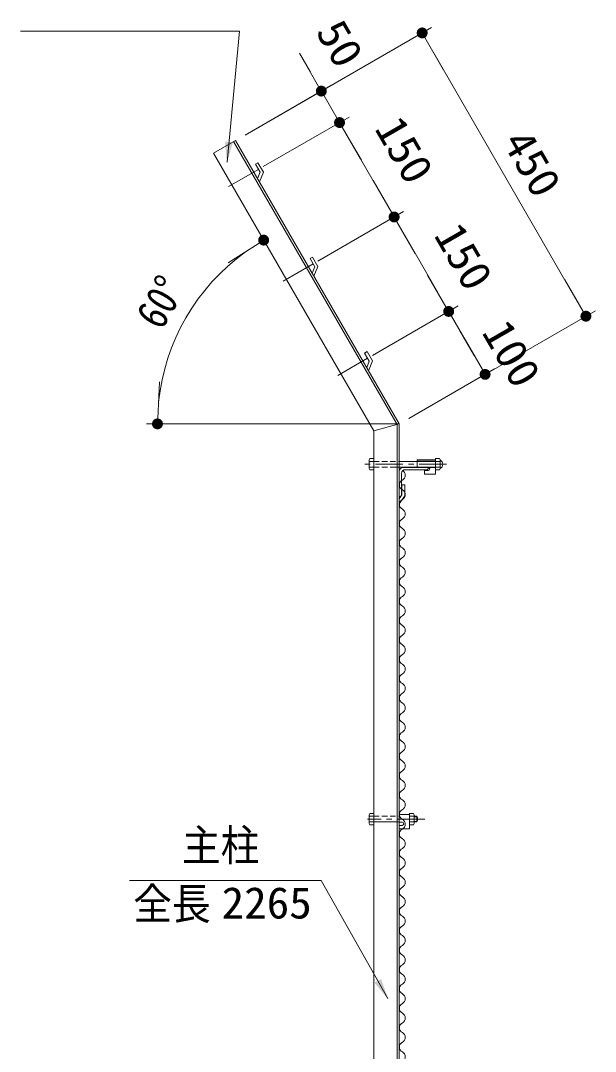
# Model space of a CAD drawing. Units: millimetres, scale not verified. Extents: x -4455 to 4455, y -3150 to 3150.
# Drawn here: x -180 to 609, y 333 to 1751 of the extents above; entities that cross this region are included whole.
import ezdxf
from ezdxf.enums import TextEntityAlignment as Align

# ---------------------------------------------------------------- set-up
doc = ezdxf.new("R2010")
doc.units = ezdxf.units.MM
doc.header["$LTSCALE"] = 30
for name, pattern in [('DASHED', [7.5, 6, -1.5]), ('USER1', [2, 1.25, -0.25, 0.25, -0.25]), ('USER2', [0.375, 0.25, -0.125])]:
    doc.linetypes.add(name, pattern=pattern)
for name, color, linetype, lineweight in [('0-0_7詳細', 7, 'Continuous', 18), ('0-1_SUNPOU', 1, 'Continuous', 18), ('0-2_6文字', 3, 'Continuous', 9), ('0-4_1部材', 3, 'Continuous', 18), ('0-5_8部品', 7, 'Continuous', 9), ('0-9_5寸法', 1, 'Continuous', 18), ('0-A_2網', 4, 'Continuous', 18), ('0-B_AMI', 3, 'Continuous', 18)]:
    doc.layers.add(name, color=color, linetype=linetype, lineweight=lineweight)
doc.styles.add('ＭＳ ゴシック', font='')
doc.styles.get('ＭＳ ゴシック').set_extended_font_data('MS Gothic')

# ---------------------------------------------------------------- blocks, each defined once
blk = doc.blocks.new('NAMIX13')
at = {"layer": '0-B_AMI'}
for centre, start, end in [((-106.7, -200), 298.07249, 61.92751), ((106.7, -600), 118.07249, 241.92751), ((-106.7, -1000), 298.07249, 61.92751), ((106.7, -1400), 118.07249, 241.92751), ((-106.7, -1800), 298.07249, 61.92751), ((106.7, -2200), 118.07249, 241.92751), ((-106.7, -2600), 298.07249, 61.92751), ((106.7, -3000), 118.07249, 241.92751), ((-106.7, -3400), 298.07249, 61.92751), ((106.7, -3800), 118.07249, 241.92751), ((-106.7, -4200), 298.07249, 61.92751), ((106.7, -4600), 118.07249, 241.92751), ((-106.7, -5000), 298.07249, 61.92751), ((106.7, -5400), 118.07249, 241.92751), ((-106.7, -5800), 298.07249, 61.92751), ((106.7, -6200), 118.07249, 241.92751), ((106.7, -7000), 118.07249, 241.92751), ((-106.7, -6600), 298.07249, 61.92751), ((-106.7, -7400), 298.07249, 61.92751), ((106.7, -7800), 118.07249, 241.92751), ((-106.7, -8200), 298.07249, 61.92751), ((106.7, -8600), 118.07249, 241.92751)]:
    blk.add_arc(centre, 226.7, start, end, dxfattribs=at)
blk = doc.blocks.new('NAMIX5')
at = {"layer": '0-B_AMI'}
for centre, start, end in [((53.3, -300), 118.07249, 241.92751), ((-53.3, -100), 298.07249, 61.92751), ((-53.3, -500), 298.07249, 61.92751), ((53.3, -700), 118.07249, 241.92751), ((-53.3, -900), 298.07249, 61.92751), ((53.3, -1100), 118.07249, 241.92751), ((-53.3, -1300), 298.07249, 61.92751), ((53.3, -1500), 118.07249, 241.92751), ((-53.3, -1700), 298.07249, 61.92751), ((53.3, -1900), 118.07249, 241.92751)]:
    blk.add_arc(centre, 113.3, start, end, dxfattribs=at)
blk = doc.blocks.new('M1')
at = {"layer": '0-1_SUNPOU'}
blk.add_line((-7.5, 0), (-57.86, 0), dxfattribs=at)
for points in [[(0, 0), (-7.5, 0), (-7.44, 0.94)], [(0, 0), (-7.44, -0.94), (-7.5, 0)], [(0, 0), (-7.44, 0.94), (-7.26, 1.87)], [(0, 0), (-7.26, -1.87), (-7.44, -0.94)], [(0, 0), (-7.26, 1.87), (-6.97, 2.76)], [(0, 0), (-6.97, -2.76), (-7.26, -1.87)], [(0, 0), (-6.97, 2.76), (-6.57, 3.61)], [(0, 0), (-6.57, -3.61), (-6.97, -2.76)], [(0, 0), (-6.57, 3.61), (-6.07, 4.41)], [(0, 0), (-6.07, -4.41), (-6.57, -3.61)], [(0, 0), (-6.07, 4.41), (-5.47, 5.13)], [(0, 0), (-5.47, -5.13), (-6.07, -4.41)], [(0, 0), (-5.47, 5.13), (-4.78, 5.78)], [(0, 0), (-4.78, -5.78), (-5.47, -5.13)], [(0, 0), (-4.78, 5.78), (-4.02, 6.33)], [(0, 0), (-4.02, -6.33), (-4.78, -5.78)], [(0, 0), (-4.02, 6.33), (-3.19, 6.79)], [(0, 0), (-3.19, -6.79), (-4.02, -6.33)], [(0, 0), (-3.19, 6.79), (-2.32, 7.13)], [(0, 0), (-2.32, -7.13), (-3.19, -6.79)], [(0, 0), (-2.32, 7.13), (-1.41, 7.37)], [(0, 0), (-1.41, -7.37), (-2.32, -7.13)], [(0, 0), (-1.41, 7.37), (-0.47, 7.49)], [(0, 0), (-0.47, -7.49), (-1.41, -7.37)], [(0, 0), (-0.47, 7.49), (0.47, 7.49)], [(0, 0), (0.47, -7.49), (-0.47, -7.49)], [(0, 0), (0.47, 7.49), (1.41, 7.37)], [(0, 0), (1.41, 7.37), (2.32, 7.13)], [(0, 0), (2.32, 7.13), (3.19, 6.79)], [(0, 0), (3.19, 6.79), (4.02, 6.33)], [(0, 0), (4.02, 6.33), (4.78, 5.78)], [(0, 0), (4.78, 5.78), (5.47, 5.13)], [(0, 0), (5.47, 5.13), (6.07, 4.41)], [(0, 0), (6.07, 4.41), (6.57, 3.61)], [(0, 0), (6.57, 3.61), (6.97, 2.76)], [(0, 0), (6.97, 2.76), (7.26, 1.87)], [(0, 0), (7.26, 1.87), (7.44, 0.94)], [(0, 0), (7.44, 0.94), (7.5, 0)], [(0, 0), (1.41, -7.37), (0.47, -7.49)], [(0, 0), (2.32, -7.13), (1.41, -7.37)], [(0, 0), (3.19, -6.79), (2.32, -7.13)], [(0, 0), (4.02, -6.33), (3.19, -6.79)], [(0, 0), (4.78, -5.78), (4.02, -6.33)], [(0, 0), (5.47, -5.13), (4.78, -5.78)], [(0, 0), (6.07, -4.41), (5.47, -5.13)], [(0, 0), (6.57, -3.61), (6.07, -4.41)], [(0, 0), (6.97, -2.76), (6.57, -3.61)], [(0, 0), (7.26, -1.87), (6.97, -2.76)], [(0, 0), (7.44, -0.94), (7.26, -1.87)], [(0, 0), (7.5, 0), (7.44, -0.94)]]:
    blk.add_solid(points, dxfattribs=at)

msp = doc.modelspace()

# ---------------------------------------------------------------- linework, layer by layer
at = {"layer": '0-0_7詳細', "color": 1, "linetype": 'USER1'}
msp.add_line((374.78, 653), (296.28, 653), dxfattribs=at)
at = {"layer": '0-2_6文字', "color": 7}
for points in [[(-180.48, 1736.88), (120.47, 1736.88), (103.19, 1556.47)], [(-30.86, 568.63), (232.52, 568.63), (324.13, 406.02)]]:
    msp.add_lwpolyline(points, dxfattribs=at)
for points in [[(103, 1554.48), (100.68, 1584.84), (111.05, 1583.85)], [(325.11, 404.28), (305.85, 427.86), (314.93, 432.97)]]:
    msp.add_solid(points, dxfattribs=at)
at = {"layer": '0-4_1部材', "color": 1}
for p, q in [((217.79, 1680.34), (202.79, 1706.32)), ((127.86, 1593.78), (245.78, 1661.86)), ((257.79, 1611.06), (232.79, 1654.36)), ((152.86, 1550.48), (270.78, 1618.56)), ((152.86, 1550.48), (270.78, 1618.56)), ((272.79, 1585.08), (317.79, 1507.14)), ((272.79, 1585.08), (287.79, 1559.1)), ((146.33, 1546.71), (105.23, 1522.98)), ((227.86, 1420.57), (345.78, 1488.66)), ((227.86, 1420.57), (345.78, 1488.66)), ((347.79, 1455.17), (392.79, 1377.23)), ((221.33, 1416.81), (180.23, 1393.07)), ((302.86, 1290.67), (420.78, 1358.75)), ((302.86, 1290.67), (420.78, 1358.75)), ((422.79, 1325.27), (442.79, 1290.63)), ((296.33, 1286.9), (255.23, 1263.17)), ((352.86, 1204.07), (470.78, 1272.15))]:
    msp.add_line(p, q, dxfattribs=at)
at = {"layer": '0-4_1部材', "color": 7, "lineweight": 9}
for p, q in [((84.56, 1568.78), (114.87, 1586.28)), ((112.27, 1584.78), (336.87, 1195.76)), ((114.87, 1586.28), (339.87, 1196.57)), ((84.56, 1568.78), (304.87, 1187.19)), ((145.66, 1555.87), (153.14, 1542.91)), ((145.12, 1533.89), (148.7, 1542.61)), ((147.65, 1529.51), (153.14, 1542.91)), ((220.66, 1425.97), (217.2, 1423.97)), ((217.2, 1423.97), (223.7, 1412.71)), ((220.66, 1425.97), (228.14, 1413.01)), ((220.12, 1403.98), (223.7, 1412.71)), ((222.65, 1399.6), (228.14, 1413.01)), ((295.66, 1296.06), (303.14, 1283.1)), ((295.12, 1274.08), (298.7, 1282.8)), ((297.65, 1269.7), (303.14, 1283.1)), ((304.87, 1187.19), (339.87, 1196.57)), ((336.87, 1195.76), (336.87, -618.43)), ((304.87, 1187.19), (304.87, -363.43)), ((344.87, 1136.57), (379.87, 1136.57)), ((347.37, 1136.57), (372.37, 1136.57)), ((349.87, 1136.57), (389.87, 1136.57)), ((379.87, 1136.57), (379.87, 1135.57)), ((339.87, 1096.57), (339.87, 1131.57)), ((342.87, 1098.57), (342.87, 1128.57)), ((347.87, 1133.57), (377.87, 1133.57)), ((343.6, 1112.75), (343.6, 1098.91)), ((347.6, 1112.75), (343.6, 1112.75)), ((347.6, 1112.75), (347.6, 1097.67)), ((339.87, 1093.5), (343.6, 1098.91)), ((339.87, 1086.46), (347.6, 1097.67)), ((339.87, 1096.57), (340.87, 1096.57))]:
    msp.add_line(p, q, dxfattribs=at)
for points in [[(145.66, 1555.87), (142.2, 1553.87), (148.7, 1542.61)], [(295.66, 1296.06), (292.2, 1294.06), (298.7, 1282.8)], [(339.87, 1196.57), (339.87, -363.43), (339.87, -618.43)]]:
    msp.add_lwpolyline(points, dxfattribs=at)
for centre, radius, start, end in [((344.87, 1131.57), 5, 90, 180), ((377.87, 1135.57), 2, 270, 0), ((347.87, 1128.57), 5, 90, 180), ((340.87, 1098.57), 2, 270, 0)]:
    msp.add_arc(centre, radius, start, end, dxfattribs=at)
at = {"layer": '0-5_8部品', "color": 3, "lineweight": 18}
for p, q in [((298.47, 1146.94), (299.58, 1148.86)), ((299.58, 1148.86), (304.87, 1148.86)), ((304.87, 1148.86), (304.87, 1133.18)), ((389.68, 1133.18), (389.68, 1148.86)), ((298.47, 1146.94), (298.47, 1135.1)), ((299.15, 1145.02), (304.87, 1145.02)), ((299.15, 1137.02), (304.87, 1137.02)), ((334.96, 1137.02), (389.68, 1137.02)), ((339.87, 1145.02), (389.58, 1145.02)), ((364.68, 1147.34), (389.68, 1147.34)), ((364.68, 1147.34), (364.68, 1136.84)), ((364.68, 1136.84), (379.43, 1136.84)), ((389.68, 1147.34), (389.68, 1127.34)), ((395.39, 1145.02), (389.68, 1145.02)), ((395.39, 1137.02), (389.68, 1137.02)), ((396.08, 1135.1), (394.97, 1133.18)), ((396.08, 1135.1), (396.08, 1146.94)), ((374.68, 1132.34), (379.43, 1132.34)), ((374.68, 1132.34), (374.68, 1127.34)), ((374.68, 1127.34), (389.68, 1127.34)), ((394.97, 1133.18), (389.68, 1133.18))]:
    msp.add_line(p, q, dxfattribs=at)
at = {"layer": '0-5_8部品', "color": 1, "linetype": 'USER1', "lineweight": 18}
msp.add_line((404.91, 1141.02), (290.11, 1141.02), dxfattribs=at)
at = {"layer": '0-5_8部品', "color": 3, "linetype": 'USER2', "lineweight": 18}
for p, q in [((304.87, 1145.02), (339.87, 1145.02)), ((304.87, 1137.02), (339.87, 1137.02)), ((304.87, 657), (339.87, 657))]:
    msp.add_line(p, q, dxfattribs=at)
at = {"layer": '0-5_8部品', "color": 3, "linetype": 'DASHED', "lineweight": 18}
for p, q in [((364.68, 1145.34), (389.68, 1145.34)), ((304.87, 649), (339.87, 649))]:
    msp.add_line(p, q, dxfattribs=at)
at = {"layer": '0-5_8部品'}
for p, q in [((298.47, 658.92), (299.58, 660.84)), ((298.47, 647.08), (298.47, 658.92)), ((299.15, 657), (304.87, 657)), ((299.58, 660.84), (304.87, 660.84)), ((304.87, 645.16), (304.87, 660.84)), ((339.87, 659.32), (339.87, 648.82)), ((339.87, 659.32), (354.07, 659.32)), ((354.07, 645.16), (354.07, 660.84)), ((354.07, 659.32), (354.07, 639.32)), ((359.78, 657), (354.07, 657)), ((360.47, 647.08), (360.47, 658.92)), ((360.47, 657), (364.02, 657)), ((364.02, 649), (364.02, 657)), ((298.47, 647.08), (299.58, 645.16)), ((299.15, 649), (304.87, 649)), ((299.58, 645.16), (304.87, 645.16)), ((339.87, 648.82), (343.82, 648.82)), ((339.87, 644.32), (343.82, 644.32)), ((339.87, 644.32), (339.87, 639.32)), ((339.87, 639.32), (354.07, 639.32)), ((359.78, 649), (354.07, 649)), ((359.36, 645.16), (354.07, 645.16)), ((360.47, 647.08), (359.36, 645.16)), ((360.47, 649), (364.02, 649))]:
    msp.add_line(p, q, dxfattribs=at)
at = {"layer": '0-5_8部品', "color": 1, "lineweight": 18}
for p, q in [((360.47, 656.2), (364.43, 656.2)), ((360.47, 649.8), (364.43, 649.8))]:
    msp.add_line(p, q, dxfattribs=at)
at = {"layer": '0-5_8部品', "color": 3, "lineweight": 18}
for points in [[(396.08, 1146.94), (394.97, 1148.86), (389.68, 1148.86)], [(298.47, 1135.1), (299.58, 1133.18), (304.87, 1133.18)]]:
    msp.add_lwpolyline(points, dxfattribs=at)
at = {"layer": '0-5_8部品'}
msp.add_lwpolyline([(360.47, 658.92), (359.36, 660.84), (354.07, 660.84)], dxfattribs=at)
at = {"layer": '0-5_8部品', "color": 3, "lineweight": 18}
for centre, radius, start, end in [((301.5, 1146.94), 3.03, 180, 219.3382), ((310.47, 1141.02), 12, 160.52878, 199.47122), ((301.5, 1135.1), 3.03, 140.6618, 180), ((379.43, 1134.59), 2.25, 270, 90), ((393.05, 1146.94), 3.03, 320.6618, 0), ((384.08, 1141.02), 12, 340.52878, 19.47122), ((393.05, 1135.1), 3.03, 0, 39.3382), ((392.92, 1141.02), 6.71, 298.05542, 61.94458)]:
    msp.add_arc(centre, radius, start, end, dxfattribs=at)
at = {"layer": '0-5_8部品'}
for centre, radius, start, end in [((301.5, 658.92), 3.03, 180, 219.3382), ((310.47, 653), 12, 160.52878, 199.47122), ((357.44, 658.92), 3.03, 320.6618, 0), ((348.47, 653), 12, 340.52878, 19.47122), ((357.09, 653), 8, 330, 30), ((301.5, 647.08), 3.03, 140.6618, 180), ((343.82, 646.57), 2.25, 270, 90), ((357.44, 647.08), 3.03, 0, 39.3382)]:
    msp.add_arc(centre, radius, start, end, dxfattribs=at)
at = {"layer": '0-9_5寸法'}
for p, q in [((127.86, 1593.78), (384.34, 1741.86)), ((386.35, 1708.38), (581.35, 1370.63)), ((352.86, 1204.07), (609.34, 1352.15)), ((-7.62, 1196.57), (339.87, 1196.57))]:
    msp.add_line(p, q, dxfattribs=at)
at = {"layer": '0-A_2網', "color": 1}
msp.add_line((11.1, 1196.57), (-7.45, 1196.57), dxfattribs=at)
msp.add_arc((299.45, 1196.57), 291.9, 125.89119, 174.10881, dxfattribs=at)

# ---------------------------------------------------------------- block references
at = {"layer": '0-4_1部材'}
for p, rotation in [((232.79, 1654.36), 300), ((257.79, 1611.06), 120), ((257.79, 1611.06), 120), ((332.79, 1481.16), 300), ((332.79, 1481.16), 120), ((407.79, 1351.25), 300), ((407.79, 1351.25), 120), ((457.79, 1264.65), 300)]:
    msp.add_blockref('M1', p, dxfattribs=dict(at, rotation=rotation))
at = {"layer": '0-9_5寸法'}
for p, rotation in [((371.35, 1734.36), 120), ((596.35, 1344.65), 300)]:
    msp.add_blockref('M1', p, dxfattribs=dict(at, rotation=rotation))
at = {"layer": '0-A_2網'}
for p, rotation in [((153.5, 1449.36), 32.9456), ((7.55, 1196.57), 267.0544)]:
    msp.add_blockref('M1', p, dxfattribs=dict(at, rotation=rotation))
for name, p, xscale, yscale in [('NAMIX5', (344.07, 1132.6), 0.06666667, 0.06666667), ('NAMIX13', (344.07, 999.27), 0.03333333, 0.03333333), ('NAMIX13', (344.07, 705.94), 0.03333333, 0.03333333), ('NAMIX13', (344.07, 412.6), 0.03333333, 0.03333333)]:
    msp.add_blockref(name, p, dxfattribs=dict(at, xscale=xscale, yscale=yscale))

# ---------------------------------------------------------------- texts
at = {"layer": '0-2_6文字', "style": 'ＭＳ ゴシック'}
for s, width, p in [('主柱', 0.9, (41.27, 582.28)), ('全長', 0.9, (-25.75, 501.82)), ('2265', 1.05, (95.76, 503.14))]:
    msp.add_text(s, height=43.33, dxfattribs=dict(at, width=width)).set_placement(p, align=Align.BOTTOM_LEFT)
at = {"layer": '0-4_1部材', "style": 'ＭＳ ゴシック', "width": 1.05}
for s, p in [('50', (212.99, 1729.47)), ('150', (293.82, 1596.4)), ('150', (375.31, 1449.75)), ('100', (441.18, 1316.19))]:
    msp.add_text(s, height=43.33, rotation=300, dxfattribs=at).set_placement(p, align=Align.BOTTOM_LEFT)
at = {"layer": '0-9_5寸法', "color": 3, "style": 'ＭＳ ゴシック', "width": 1.05}
msp.add_text('450', height=43.33, rotation=300, dxfattribs=at).set_placement((469.38, 1577.92), align=Align.BOTTOM_LEFT)
at = {"layer": '0-A_2網', "color": 3, "style": 'ＭＳ ゴシック', "width": 0.85}
msp.add_text('60°', height=43.3, rotation=60, dxfattribs=at).set_placement((24.38, 1317.27), align=Align.BOTTOM_LEFT)

doc.saveas('drawing.dxf')
